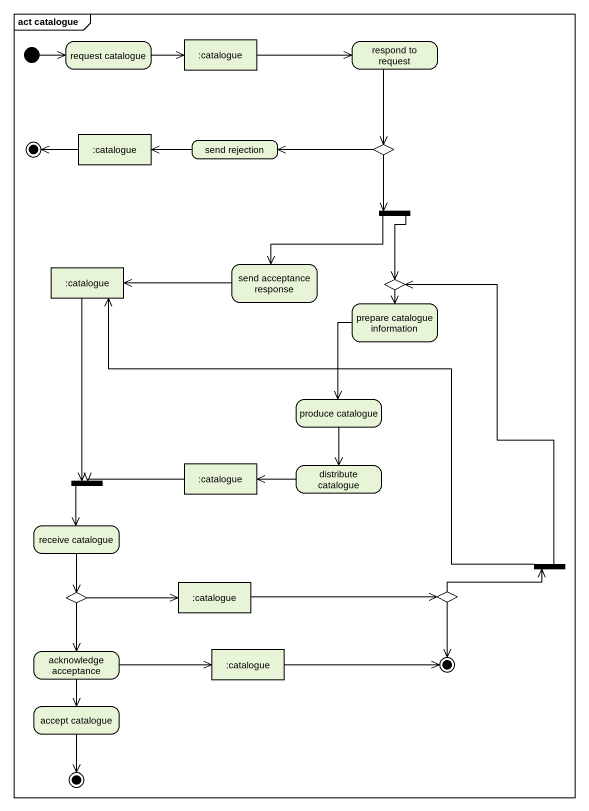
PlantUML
@startuml
mainframe act catalogue
hide empty description
state "request catalogue" as request_catalogue
state ":catalogue" as catalogue <<object>>
state "respond to request" as respond_to_request
state final1 <<end>>
state ":catalogue" as catalogue_2 <<object>>
state "send rejection" as send_rejection
state choice1 <<choice>>
state fork1 <<fork>>
state ":catalogue" as catalogue_3 <<object>>
state "send acceptance response" as send_acceptance_response
state choice2 <<choice>>
state "prepare catalogue information" as prepare_catalogue
state "produce catalogue" as produce_catalogue
state fork2 <<join>>
state ":catalogue" as catalogue_4 <<object>>
state "distribute catalogue" as distribute_catalogue
state "receive catalogue" as receive_catalogue
state fork3 <<fork>>
state choice3 <<choice>>
state ":catalogue" as catalogue_5 <<object>>
state choice4 <<choice>>
state "acknowledge acceptance" as acknowledge_acceptance
state ":catalogue" as catalogue_6 <<object>>
state final2 <<end>>
state "accept catalogue" as accept_catalogue
state final3 <<end>>
[*] -right-> request_catalogue
request_catalogue -right-> catalogue
catalogue -right-> respond_to_request
respond_to_request --> choice1
catalogue_2 -left-> final1
send_rejection -left-> catalogue_2
choice1 -left-> send_rejection
choice1 --> fork1
fork1 -left-> send_acceptance_response
fork1 --> choice2
catalogue_3 --> fork2
send_acceptance_response -left-> catalogue_3
choice2 --> prepare_catalogue
prepare_catalogue --> produce_catalogue
produce_catalogue --> distribute_catalogue
fork2 --> receive_catalogue
catalogue_4 -left-> fork2
distribute_catalogue -left-> catalogue_4
receive_catalogue --> choice3
fork3 -up-> catalogue_3
fork3 -up-> choice2
choice3 -right-> catalogue_5
choice3 --> acknowledge_acceptance
catalogue_5 -right-> choice4
choice4 -right-> fork3
choice4 --> final2
acknowledge_acceptance -right-> catalogue_6
acknowledge_acceptance --> accept_catalogue
catalogue_6 -right-> final2
accept_catalogue --> final3
@enduml
